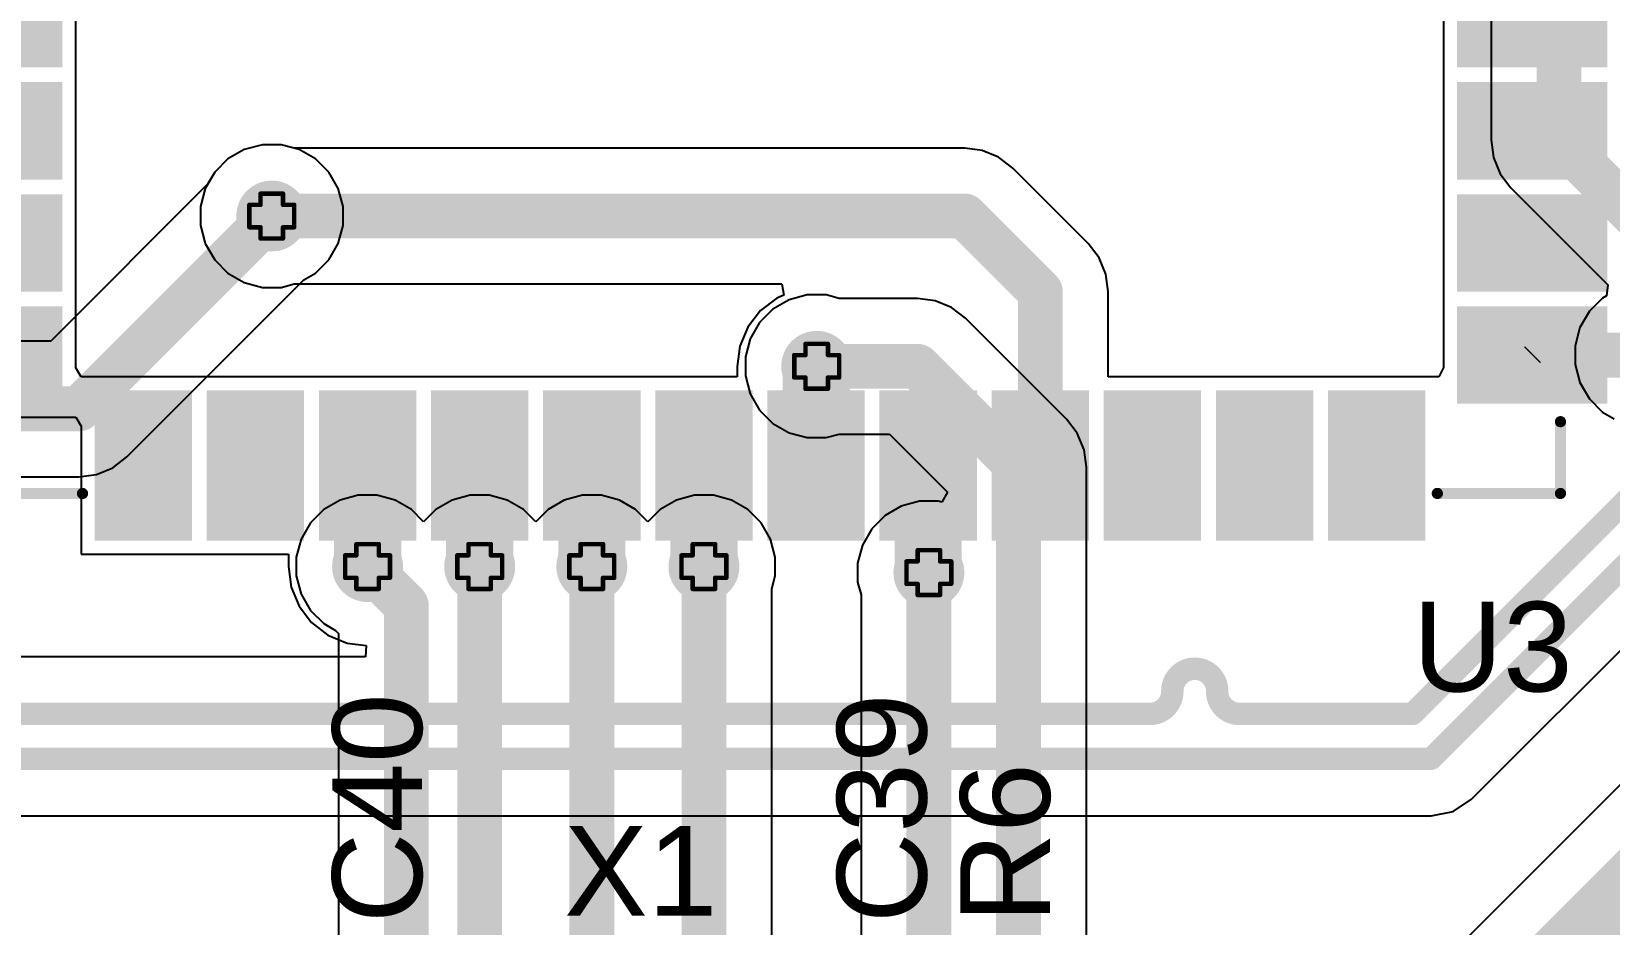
# Model space of a CAD drawing. Header units: millimetres. Extents: x -2.4 to 8.6, y -1 to 5.2.
# Drawn here: x 0.581 to 1.285, y 0.971 to 1.369 of the extents above; entities that cross this region are included whole.
import ezdxf

# ---------------------------------------------------------------- set-up
doc = ezdxf.new("R2010")
doc.units = ezdxf.units.MM
doc.header["$MEASUREMENT"] = 0
for name, color, linetype in [('BottomLayer', 5, 'Continuous'), ('BottomSolder', 6, 'Continuous'), ('DrillDrawing', 1, 'Continuous'), ('Mechanical2', 216, 'Continuous'), ('TopLayer', 1, 'Continuous'), ('TopOverlay', 2, 'Continuous'), ('TopPaste', 8, 'Continuous'), ('TopSolder', 216, 'Continuous'), ('ViaHoleLayer', 16, 'Continuous')]:
    doc.layers.add(name, color=color, linetype=linetype)
doc.styles.add('Arial', font='', dxfattribs={"height": 0.2})
doc.styles.get('Arial').set_extended_font_data('Arial')

# ---------------------------------------------------------------- blocks, each defined once
blk = doc.blocks.new('41_SMD_M______9')
at = {"layer": 'TopLayer'}
for points in [[(-0.37402, -0.13268), (-0.31496, -0.13268), (-0.31496, -0.16811), (-0.37402, -0.16811)], [(0.31496, -0.13268), (0.37402, -0.13268), (0.37402, -0.16811), (0.31496, -0.16811)], [(-0.37402, -0.18268), (-0.31496, -0.18268), (-0.31496, -0.21811), (-0.37402, -0.21811)], [(0.31496, -0.18268), (0.37402, -0.18268), (0.37402, -0.21811), (0.31496, -0.21811)], [(-0.37402, -0.23268), (-0.31496, -0.23268), (-0.31496, -0.26811), (-0.37402, -0.26811)], [(0.31496, -0.23268), (0.37402, -0.23268), (0.37402, -0.26811), (0.31496, -0.26811)], [(-0.37402, -0.28268), (-0.31496, -0.28268), (-0.31496, -0.31811), (-0.37402, -0.31811)], [(0.31496, -0.28268), (0.37402, -0.28268), (0.37402, -0.31811), (0.31496, -0.31811)], [(-0.29252, -0.37913), (-0.29252, -0.32008), (-0.25709, -0.32008), (-0.25709, -0.37913)], [(-0.24252, -0.37913), (-0.24252, -0.32008), (-0.20709, -0.32008), (-0.20709, -0.37913)], [(-0.19252, -0.37913), (-0.19252, -0.32008), (-0.15709, -0.32008), (-0.15709, -0.37913)], [(-0.14252, -0.37913), (-0.14252, -0.32008), (-0.10709, -0.32008), (-0.10709, -0.37913)], [(-0.09252, -0.37913), (-0.09252, -0.32008), (-0.05709, -0.32008), (-0.05709, -0.37913)], [(-0.04252, -0.37913), (-0.04252, -0.32008), (-0.00709, -0.32008), (-0.00709, -0.37913)], [(0.00748, -0.37913), (0.00748, -0.32008), (0.04291, -0.32008), (0.04291, -0.37913)], [(0.05748, -0.37913), (0.05748, -0.32008), (0.09291, -0.32008), (0.09291, -0.37913)], [(0.10748, -0.37913), (0.10748, -0.32008), (0.14291, -0.32008), (0.14291, -0.37913)], [(0.15748, -0.37913), (0.15748, -0.32008), (0.19291, -0.32008), (0.19291, -0.37913)], [(0.20748, -0.37913), (0.20748, -0.32008), (0.24291, -0.32008), (0.24291, -0.37913)], [(0.25748, -0.37913), (0.25748, -0.32008), (0.29291, -0.32008), (0.29291, -0.37913)]]:
    blk.add_hatch(color=1, dxfattribs=at).paths.add_polyline_path(points)
at = {"layer": 'TopPaste'}
for points in [[(-0.37402, -0.13268), (-0.31496, -0.13268), (-0.31496, -0.16811), (-0.37402, -0.16811)], [(0.31496, -0.13268), (0.37402, -0.13268), (0.37402, -0.16811), (0.31496, -0.16811)], [(-0.37402, -0.18268), (-0.31496, -0.18268), (-0.31496, -0.21811), (-0.37402, -0.21811)], [(0.31496, -0.18268), (0.37402, -0.18268), (0.37402, -0.21811), (0.31496, -0.21811)], [(-0.37402, -0.23268), (-0.31496, -0.23268), (-0.31496, -0.26811), (-0.37402, -0.26811)], [(0.31496, -0.23268), (0.37402, -0.23268), (0.37402, -0.26811), (0.31496, -0.26811)], [(-0.37402, -0.28268), (-0.31496, -0.28268), (-0.31496, -0.31811), (-0.37402, -0.31811)], [(0.31496, -0.28268), (0.37402, -0.28268), (0.37402, -0.31811), (0.31496, -0.31811)], [(-0.29252, -0.37913), (-0.29252, -0.32008), (-0.25709, -0.32008), (-0.25709, -0.37913)], [(-0.24252, -0.37913), (-0.24252, -0.32008), (-0.20709, -0.32008), (-0.20709, -0.37913)], [(-0.19252, -0.37913), (-0.19252, -0.32008), (-0.15709, -0.32008), (-0.15709, -0.37913)], [(-0.14252, -0.37913), (-0.14252, -0.32008), (-0.10709, -0.32008), (-0.10709, -0.37913)], [(-0.09252, -0.37913), (-0.09252, -0.32008), (-0.05709, -0.32008), (-0.05709, -0.37913)], [(-0.04252, -0.37913), (-0.04252, -0.32008), (-0.00709, -0.32008), (-0.00709, -0.37913)], [(0.00748, -0.37913), (0.00748, -0.32008), (0.04291, -0.32008), (0.04291, -0.37913)], [(0.05748, -0.37913), (0.05748, -0.32008), (0.09291, -0.32008), (0.09291, -0.37913)], [(0.10748, -0.37913), (0.10748, -0.32008), (0.14291, -0.32008), (0.14291, -0.37913)], [(0.15748, -0.37913), (0.15748, -0.32008), (0.19291, -0.32008), (0.19291, -0.37913)], [(0.20748, -0.37913), (0.20748, -0.32008), (0.24291, -0.32008), (0.24291, -0.37913)], [(0.25748, -0.37913), (0.25748, -0.32008), (0.29291, -0.32008), (0.29291, -0.37913)]]:
    blk.add_hatch(color=8, dxfattribs=at).paths.add_polyline_path(points)
at = {"layer": 'TopSolder'}
for points in [[(-0.37802, -0.12868), (-0.31096, -0.12868), (-0.31096, -0.17211), (-0.37802, -0.17211)], [(0.31096, -0.12868), (0.37802, -0.12868), (0.37802, -0.17211), (0.31096, -0.17211)], [(-0.37802, -0.17868), (-0.31096, -0.17868), (-0.31096, -0.22211), (-0.37802, -0.22211)], [(0.31096, -0.17868), (0.37802, -0.17868), (0.37802, -0.22211), (0.31096, -0.22211)], [(-0.37802, -0.22868), (-0.31096, -0.22868), (-0.31096, -0.27211), (-0.37802, -0.27211)], [(0.31096, -0.22868), (0.37802, -0.22868), (0.37802, -0.27211), (0.31096, -0.27211)], [(-0.37802, -0.27868), (-0.31096, -0.27868), (-0.31096, -0.32211), (-0.37802, -0.32211)], [(0.31096, -0.27868), (0.37802, -0.27868), (0.37802, -0.32211), (0.31096, -0.32211)], [(-0.29652, -0.38313), (-0.29652, -0.31608), (-0.25309, -0.31608), (-0.25309, -0.38313)], [(-0.24652, -0.38313), (-0.24652, -0.31608), (-0.20309, -0.31608), (-0.20309, -0.38313)], [(-0.19652, -0.38313), (-0.19652, -0.31608), (-0.15309, -0.31608), (-0.15309, -0.38313)], [(-0.14652, -0.38313), (-0.14652, -0.31608), (-0.10309, -0.31608), (-0.10309, -0.38313)], [(-0.09652, -0.38313), (-0.09652, -0.31608), (-0.05309, -0.31608), (-0.05309, -0.38313)], [(-0.04652, -0.38313), (-0.04652, -0.31608), (-0.00309, -0.31608), (-0.00309, -0.38313)], [(0.00348, -0.38313), (0.00348, -0.31608), (0.04691, -0.31608), (0.04691, -0.38313)], [(0.05348, -0.38313), (0.05348, -0.31608), (0.09691, -0.31608), (0.09691, -0.38313)], [(0.10348, -0.38313), (0.10348, -0.31608), (0.14691, -0.31608), (0.14691, -0.38313)], [(0.15348, -0.38313), (0.15348, -0.31608), (0.19691, -0.31608), (0.19691, -0.38313)], [(0.20348, -0.38313), (0.20348, -0.31608), (0.24691, -0.31608), (0.24691, -0.38313)], [(0.25348, -0.38313), (0.25348, -0.31608), (0.29691, -0.31608), (0.29691, -0.38313)]]:
    blk.add_hatch(color=216, dxfattribs=at).paths.add_polyline_path(points)
at = {"layer": 'TopOverlay', "const_width": 0.005}
for points in [[(0.35716, -0.36208), (0.35716, -0.33008)], [(-0.35684, -0.36208), (-0.30192, -0.36208)], [(0.30224, -0.36208), (0.35716, -0.36208)]]:
    blk.add_lwpolyline(points, dxfattribs=at)
at = {"layer": 'TopOverlay', "const_width": 0.0025}
for points in [[(0.35591, -0.33008, 1), (0.35841, -0.33008, 1)], [(-0.30317, -0.36208, 1), (-0.30067, -0.36208, 1)], [(0.30099, -0.36208, 1), (0.30349, -0.36208, 1)], [(0.35591, -0.36208, 1), (0.35841, -0.36208, 1)], [(0.35591, -0.36208, 1), (0.35841, -0.36208, 1)]]:
    blk.add_lwpolyline(points, format="xyb", close=True, dxfattribs=at)

msp = doc.modelspace()

# ---------------------------------------------------------------- hatches: boundary and pattern name
at = {"layer": 'BottomLayer'}
h = msp.add_hatch(color=5, dxfattribs=at)
edge = h.paths.add_edge_path()
edge.add_arc((0.688, 1.287), 0.01181, 0, 360)
h = msp.add_hatch(color=5, dxfattribs=at)
edge = h.paths.add_edge_path()
edge.add_arc((0.931, 1.22), 0.01181, 0, 360)
h = msp.add_hatch(color=5, dxfattribs=at)
edge = h.paths.add_edge_path()
edge.add_arc((0.73071, 1.13071), 0.01181, 0, 360)
h = msp.add_hatch(color=5, dxfattribs=at)
edge = h.paths.add_edge_path()
edge.add_arc((0.78071, 1.13071), 0.01181, 0, 360)
h = msp.add_hatch(color=5, dxfattribs=at)
edge = h.paths.add_edge_path()
edge.add_arc((0.83071, 1.13071), 0.01181, 0, 360)
h = msp.add_hatch(color=5, dxfattribs=at)
edge = h.paths.add_edge_path()
edge.add_arc((0.88071, 1.13071), 0.01181, 0, 360)
h = msp.add_hatch(color=5, dxfattribs=at)
edge = h.paths.add_edge_path()
edge.add_arc((0.98101, 1.12801), 0.01181, 0, 360)
at = {"layer": 'BottomSolder'}
h = msp.add_hatch(color=6, dxfattribs=at)
edge = h.paths.add_edge_path()
edge.add_arc((0.688, 1.287), 0.01581, 0, 360)
h = msp.add_hatch(color=6, dxfattribs=at)
edge = h.paths.add_edge_path()
edge.add_arc((0.931, 1.22), 0.01581, 0, 360)
h = msp.add_hatch(color=6, dxfattribs=at)
edge = h.paths.add_edge_path()
edge.add_arc((0.73071, 1.13071), 0.01581, 0, 360)
h = msp.add_hatch(color=6, dxfattribs=at)
edge = h.paths.add_edge_path()
edge.add_arc((0.78071, 1.13071), 0.01581, 0, 360)
h = msp.add_hatch(color=6, dxfattribs=at)
edge = h.paths.add_edge_path()
edge.add_arc((0.83071, 1.13071), 0.01581, 0, 360)
h = msp.add_hatch(color=6, dxfattribs=at)
edge = h.paths.add_edge_path()
edge.add_arc((0.88071, 1.13071), 0.01581, 0, 360)
h = msp.add_hatch(color=6, dxfattribs=at)
edge = h.paths.add_edge_path()
edge.add_arc((0.98101, 1.12801), 0.01581, 0, 360)
at = {"layer": 'TopLayer'}
h = msp.add_hatch(color=1, dxfattribs=at)
edge = h.paths.add_edge_path()
edge.add_arc((0.688, 1.287), 0.01181, 0, 360)
h = msp.add_hatch(color=1, dxfattribs=at)
edge = h.paths.add_edge_path()
edge.add_arc((0.931, 1.22), 0.01181, 0, 360)
h = msp.add_hatch(color=1, dxfattribs=at)
edge = h.paths.add_edge_path()
edge.add_arc((0.73071, 1.13071), 0.01181, 0, 360)
h = msp.add_hatch(color=1, dxfattribs=at)
edge = h.paths.add_edge_path()
edge.add_arc((0.78071, 1.13071), 0.01181, 0, 360)
h = msp.add_hatch(color=1, dxfattribs=at)
edge = h.paths.add_edge_path()
edge.add_arc((0.83071, 1.13071), 0.01181, 0, 360)
h = msp.add_hatch(color=1, dxfattribs=at)
edge = h.paths.add_edge_path()
edge.add_arc((0.88071, 1.13071), 0.01181, 0, 360)
h = msp.add_hatch(color=1, dxfattribs=at)
edge = h.paths.add_edge_path()
edge.add_arc((0.98101, 1.12801), 0.01181, 0, 360)
at = {"layer": 'TopSolder'}
h = msp.add_hatch(color=216, dxfattribs=at)
edge = h.paths.add_edge_path()
edge.add_arc((0.688, 1.287), 0.01581, 0, 360)
h = msp.add_hatch(color=216, dxfattribs=at)
edge = h.paths.add_edge_path()
edge.add_arc((0.931, 1.22), 0.01581, 0, 360)
h = msp.add_hatch(color=216, dxfattribs=at)
edge = h.paths.add_edge_path()
edge.add_arc((0.73071, 1.13071), 0.01581, 0, 360)
h = msp.add_hatch(color=216, dxfattribs=at)
edge = h.paths.add_edge_path()
edge.add_arc((0.78071, 1.13071), 0.01581, 0, 360)
h = msp.add_hatch(color=216, dxfattribs=at)
edge = h.paths.add_edge_path()
edge.add_arc((0.83071, 1.13071), 0.01581, 0, 360)
h = msp.add_hatch(color=216, dxfattribs=at)
edge = h.paths.add_edge_path()
edge.add_arc((0.88071, 1.13071), 0.01581, 0, 360)
h = msp.add_hatch(color=216, dxfattribs=at)
edge = h.paths.add_edge_path()
edge.add_arc((0.98101, 1.12801), 0.01581, 0, 360)
at = {"layer": 'ViaHoleLayer'}
h = msp.add_hatch(color=16, dxfattribs=at)
edge = h.paths.add_edge_path()
edge.add_arc((0.688, 1.287), 0.00591, 0, 360)
h = msp.add_hatch(color=16, dxfattribs=at)
edge = h.paths.add_edge_path()
edge.add_arc((0.931, 1.22), 0.00591, 0, 360)
h = msp.add_hatch(color=16, dxfattribs=at)
edge = h.paths.add_edge_path()
edge.add_arc((0.73071, 1.13071), 0.00591, 0, 360)
h = msp.add_hatch(color=16, dxfattribs=at)
edge = h.paths.add_edge_path()
edge.add_arc((0.78071, 1.13071), 0.00591, 0, 360)
h = msp.add_hatch(color=16, dxfattribs=at)
edge = h.paths.add_edge_path()
edge.add_arc((0.83071, 1.13071), 0.00591, 0, 360)
h = msp.add_hatch(color=16, dxfattribs=at)
edge = h.paths.add_edge_path()
edge.add_arc((0.88071, 1.13071), 0.00591, 0, 360)
h = msp.add_hatch(color=16, dxfattribs=at)
edge = h.paths.add_edge_path()
edge.add_arc((0.98101, 1.12801), 0.00591, 0, 360)

# ---------------------------------------------------------------- linework, layer by layer
at = {"layer": 'BottomLayer'}
for p, q in [((1.23174, 1.66847), (1.23174, 1.321)), ((0.67572, 1.31664), (0.66847, 1.31246)), ((0.68381, 1.31881), (0.67572, 1.31664)), ((0.69219, 1.31881), (0.68381, 1.31881)), ((0.70028, 1.31664), (0.69219, 1.31881)), ((0.70753, 1.31246), (0.70028, 1.31664)), ((1.23174, 1.321), (1.23277, 1.31317)), ((0.66847, 1.31246), (0.66254, 1.30653)), ((0.71346, 1.30653), (0.70753, 1.31246)), ((1.23277, 1.31317), (1.23579, 1.30587)), ((0.66254, 1.30653), (0.65955, 1.30134)), ((0.71764, 1.29928), (0.71346, 1.30653)), ((1.23579, 1.30587), (1.2406, 1.2996)), ((0.65955, 1.30134), (0.58947, 1.23126)), ((0.71981, 1.29119), (0.71764, 1.29928)), ((1.2406, 1.2996), (1.28382, 1.25639)), ((0.71981, 1.28281), (0.71981, 1.29119)), ((0.71764, 1.27472), (0.71981, 1.28281)), ((0.71346, 1.26747), (0.71764, 1.27472)), ((0.70753, 1.26154), (0.71346, 1.26747)), ((0.70234, 1.25855), (0.70753, 1.26154)), ((0.6234, 1.1796), (0.70234, 1.25855)), ((1.28382, 1.25639), (1.28316, 1.25143)), ((0.91147, 1.24546), (0.90554, 1.23953)), ((0.91872, 1.24964), (0.91147, 1.24546)), ((0.92681, 1.25181), (0.91872, 1.24964)), ((0.93519, 1.25181), (0.92681, 1.25181)), ((0.94098, 1.25026), (0.93519, 1.25181)), ((0.976, 1.25026), (0.94098, 1.25026)), ((0.98383, 1.24923), (0.976, 1.25026)), ((0.99113, 1.24621), (0.98383, 1.24923)), ((0.9974, 1.2414), (0.99113, 1.24621)), ((1.28147, 1.25046), (1.27554, 1.24453)), ((1.28316, 1.25143), (1.28147, 1.25046)), ((0.90554, 1.23953), (0.90136, 1.23228)), ((1.0424, 1.1964), (0.9974, 1.2414)), ((1.27554, 1.24453), (1.27136, 1.23728)), ((0.90136, 1.23228), (0.89919, 1.22419)), ((1.27136, 1.23728), (1.26919, 1.22919)), ((0.58947, 1.23126), (0.51461, 1.23126)), ((1.26919, 1.22919), (1.26919, 1.22081)), ((0.89919, 1.22419), (0.89919, 1.21581)), ((1.26919, 1.22081), (1.27136, 1.21272)), ((0.89919, 1.21581), (0.90136, 1.20772)), ((1.27136, 1.21272), (1.27554, 1.20547)), ((0.90136, 1.20772), (0.90554, 1.20047)), ((1.27554, 1.20547), (1.28147, 1.19954)), ((0.90554, 1.20047), (0.91147, 1.19454)), ((1.0472, 1.19013), (1.0424, 1.1964)), ((1.28147, 1.19954), (1.28666, 1.19655)), ((0.91147, 1.19454), (0.91872, 1.19036)), ((0.91872, 1.19036), (0.92681, 1.18819)), ((0.93519, 1.18819), (0.94098, 1.18974)), ((0.94098, 1.18974), (0.96347, 1.18974)), ((0.96347, 1.18974), (0.98932, 1.16389)), ((1.05023, 1.18283), (1.0472, 1.19013)), ((0.92681, 1.18819), (0.93519, 1.18819)), ((1.05126, 1.175), (1.05023, 1.18283)), ((0.61713, 1.1748), (0.6234, 1.1796)), ((0.37153, 1.17074), (0.602, 1.17074)), ((0.602, 1.17074), (0.60983, 1.17177)), ((0.60983, 1.17177), (0.61713, 1.1748)), ((1.05126, 0.91311), (1.05126, 1.175)), ((0.72652, 1.16252), (0.71843, 1.16035)), ((0.7349, 1.16252), (0.72652, 1.16252)), ((0.74299, 1.16035), (0.7349, 1.16252)), ((0.77652, 1.16252), (0.76843, 1.16035)), ((0.7849, 1.16252), (0.77652, 1.16252)), ((0.79299, 1.16035), (0.7849, 1.16252)), ((0.82652, 1.16252), (0.81843, 1.16035)), ((0.8349, 1.16252), (0.82652, 1.16252)), ((0.84299, 1.16035), (0.8349, 1.16252)), ((0.87652, 1.16252), (0.86843, 1.16035)), ((0.8849, 1.16252), (0.87652, 1.16252)), ((0.89299, 1.16035), (0.8849, 1.16252)), ((0.98932, 1.16389), (0.98673, 1.15941)), ((0.71118, 1.15616), (0.70525, 1.15024)), ((0.71843, 1.16035), (0.71118, 1.15616)), ((0.75024, 1.15616), (0.74299, 1.16035)), ((0.75571, 1.1507), (0.75024, 1.15616)), ((0.76118, 1.15616), (0.75571, 1.1507)), ((0.76843, 1.16035), (0.76118, 1.15616)), ((0.80024, 1.15616), (0.79299, 1.16035)), ((0.80571, 1.1507), (0.80024, 1.15616)), ((0.81118, 1.15616), (0.80571, 1.1507)), ((0.81843, 1.16035), (0.81118, 1.15616)), ((0.85024, 1.15616), (0.84299, 1.16035)), ((0.85571, 1.1507), (0.85024, 1.15616)), ((0.86118, 1.15616), (0.85571, 1.1507)), ((0.86843, 1.16035), (0.86118, 1.15616)), ((0.90024, 1.15616), (0.89299, 1.16035)), ((0.90616, 1.15024), (0.90024, 1.15616)), ((0.96873, 1.15765), (0.96147, 1.15346)), ((0.97682, 1.15982), (0.96873, 1.15765)), ((0.98519, 1.15982), (0.97682, 1.15982)), ((0.98673, 1.15941), (0.98519, 1.15982)), ((0.70525, 1.15024), (0.70107, 1.14299)), ((0.91035, 1.14299), (0.90616, 1.15024)), ((0.95555, 1.14754), (0.95136, 1.14028)), ((0.96147, 1.15346), (0.95555, 1.14754)), ((0.70107, 1.14299), (0.6989, 1.1349)), ((0.91252, 1.1349), (0.91035, 1.14299)), ((0.95136, 1.14028), (0.9492, 1.13219)), ((0.6989, 1.1349), (0.6989, 1.12652)), ((0.91252, 1.12652), (0.91252, 1.1349)), ((0.6989, 1.12652), (0.70107, 1.11843)), ((0.91097, 1.12073), (0.91252, 1.12652)), ((0.9492, 1.13219), (0.9492, 1.12382)), ((0.91097, 0.89418), (0.91097, 1.12073)), ((0.9492, 1.12382), (0.95075, 1.11803)), ((0.70107, 1.11843), (0.70525, 1.11118)), ((0.95075, 1.11803), (0.95075, 0.89187)), ((0.70525, 1.11118), (0.71118, 1.10525)), ((0.71118, 1.10525), (0.71637, 1.10226)), ((0.71637, 1.10226), (0.71774, 1.10088)), ((0.71774, 1.10088), (0.71774, 0.87011))]:
    msp.add_line(p, q, dxfattribs=at)
at = {"layer": 'BottomLayer', "const_width": 0.02}
for points in [[(1.262, 1.321), (1.262, 1.681)], [(1.262, 1.321), (1.683, 0.9)], [(0.602, 1.201), (0.688, 1.287)], [(0.931, 1.22), (0.976, 1.22)], [(0.976, 1.22), (1.021, 1.175)], [(0.359, 1.201), (0.602, 1.201)], [(1.021, 0.681), (1.021, 1.175)], [(0.73071, 1.13071), (0.748, 1.11342)], [(0.83071, 0.71429), (0.83071, 1.13071)], [(0.88071, 0.81882), (0.88071, 1.13071)], [(0.78071, 0.60929), (0.78071, 1.12973)], [(0.98101, 0.6878), (0.98101, 1.12801)], [(0.748, 0.583), (0.748, 1.11342)]]:
    msp.add_lwpolyline(points, dxfattribs=at)
at = {"layer": 'BottomLayer', "const_width": 0.01}
for points in [[(1.257, 1.321, 1), (1.267, 1.321, 1)], [(1.257, 1.321, 1), (1.267, 1.321, 1)], [(0.683, 1.287, 1), (0.693, 1.287, 1)], [(0.926, 1.22, 1), (0.936, 1.22, 1)], [(0.971, 1.22, 1), (0.981, 1.22, 1)], [(0.971, 1.22, 1), (0.981, 1.22, 1)], [(0.597, 1.201, 1), (0.607, 1.201, 1)], [(0.597, 1.201, 1), (0.607, 1.201, 1)], [(1.016, 1.175, 1), (1.026, 1.175, 1)], [(1.016, 1.175, 1), (1.026, 1.175, 1)], [(0.72571, 1.13071, 1), (0.73571, 1.13071, 1)], [(0.82571, 1.13071, 1), (0.83571, 1.13071, 1)], [(0.87571, 1.13071, 1), (0.88571, 1.13071, 1)], [(0.77571, 1.12973, 1), (0.78571, 1.12973, 1)], [(0.97601, 1.12801, 1), (0.98601, 1.12801, 1)], [(0.743, 1.11342, 1), (0.753, 1.11342, 1)], [(0.743, 1.11342, 1), (0.753, 1.11342, 1)]]:
    msp.add_lwpolyline(points, format="xyb", close=True, dxfattribs=at)
at = {"layer": 'DrillDrawing', "const_width": 0.002}
for points in [[(0.683, 1.292), (0.683, 1.297)], [(0.683, 1.297), (0.693, 1.297)], [(0.693, 1.292), (0.693, 1.297)], [(0.678, 1.282), (0.678, 1.292)], [(0.678, 1.292), (0.683, 1.292)], [(0.693, 1.292), (0.698, 1.292)], [(0.698, 1.282), (0.698, 1.292)], [(0.678, 1.282), (0.683, 1.282)], [(0.683, 1.277), (0.683, 1.282)], [(0.693, 1.282), (0.698, 1.282)], [(0.693, 1.277), (0.693, 1.282)], [(0.683, 1.277), (0.693, 1.277)], [(0.921, 1.215), (0.921, 1.225)], [(0.921, 1.225), (0.926, 1.225)], [(0.926, 1.225), (0.926, 1.23)], [(0.926, 1.23), (0.936, 1.23)], [(0.936, 1.225), (0.936, 1.23)], [(0.936, 1.225), (0.941, 1.225)], [(0.941, 1.215), (0.941, 1.225)], [(0.921, 1.215), (0.926, 1.215)], [(0.926, 1.21), (0.926, 1.215)], [(0.926, 1.21), (0.936, 1.21)], [(0.936, 1.215), (0.941, 1.215)], [(0.936, 1.21), (0.936, 1.215)], [(0.72571, 1.13571), (0.72571, 1.14071)], [(0.72571, 1.14071), (0.73571, 1.14071)], [(0.73571, 1.13571), (0.73571, 1.14071)], [(0.77571, 1.13571), (0.77571, 1.14071)], [(0.77571, 1.14071), (0.78571, 1.14071)], [(0.78571, 1.13571), (0.78571, 1.14071)], [(0.82571, 1.13571), (0.82571, 1.14071)], [(0.82571, 1.14071), (0.83571, 1.14071)], [(0.83571, 1.13571), (0.83571, 1.14071)], [(0.87571, 1.13571), (0.87571, 1.14071)], [(0.87571, 1.14071), (0.88571, 1.14071)], [(0.88571, 1.13571), (0.88571, 1.14071)], [(0.72071, 1.12571), (0.72071, 1.13571)], [(0.72071, 1.13571), (0.72571, 1.13571)], [(0.73571, 1.13571), (0.74071, 1.13571)], [(0.74071, 1.12571), (0.74071, 1.13571)], [(0.77071, 1.12571), (0.77071, 1.13571)], [(0.77071, 1.13571), (0.77571, 1.13571)], [(0.78571, 1.13571), (0.79071, 1.13571)], [(0.79071, 1.12571), (0.79071, 1.13571)], [(0.82071, 1.12571), (0.82071, 1.13571)], [(0.82071, 1.13571), (0.82571, 1.13571)], [(0.83571, 1.13571), (0.84071, 1.13571)], [(0.84071, 1.12571), (0.84071, 1.13571)], [(0.87071, 1.12571), (0.87071, 1.13571)], [(0.87071, 1.13571), (0.87571, 1.13571)], [(0.88571, 1.13571), (0.89071, 1.13571)], [(0.89071, 1.12571), (0.89071, 1.13571)], [(0.97101, 1.12301), (0.97101, 1.13301)], [(0.97101, 1.13301), (0.97601, 1.13301)], [(0.97601, 1.13301), (0.97601, 1.13801)], [(0.97601, 1.13801), (0.98601, 1.13801)], [(0.98601, 1.13301), (0.98601, 1.13801)], [(0.98601, 1.13301), (0.99101, 1.13301)], [(0.99101, 1.12301), (0.99101, 1.13301)], [(0.72071, 1.12571), (0.72571, 1.12571)], [(0.72571, 1.12071), (0.72571, 1.12571)], [(0.73571, 1.12571), (0.74071, 1.12571)], [(0.73571, 1.12071), (0.73571, 1.12571)], [(0.77071, 1.12571), (0.77571, 1.12571)], [(0.77571, 1.12071), (0.77571, 1.12571)], [(0.78571, 1.12571), (0.79071, 1.12571)], [(0.78571, 1.12071), (0.78571, 1.12571)], [(0.82071, 1.12571), (0.82571, 1.12571)], [(0.82571, 1.12071), (0.82571, 1.12571)], [(0.83571, 1.12571), (0.84071, 1.12571)], [(0.83571, 1.12071), (0.83571, 1.12571)], [(0.87071, 1.12571), (0.87571, 1.12571)], [(0.87571, 1.12071), (0.87571, 1.12571)], [(0.88571, 1.12571), (0.89071, 1.12571)], [(0.88571, 1.12071), (0.88571, 1.12571)], [(0.72571, 1.12071), (0.73571, 1.12071)], [(0.77571, 1.12071), (0.78571, 1.12071)], [(0.82571, 1.12071), (0.83571, 1.12071)], [(0.87571, 1.12071), (0.88571, 1.12071)], [(0.97101, 1.12301), (0.97601, 1.12301)], [(0.97601, 1.11801), (0.97601, 1.12301)], [(0.97601, 1.11801), (0.98601, 1.11801)], [(0.98601, 1.12301), (0.99101, 1.12301)], [(0.98601, 1.11801), (0.98601, 1.12301)]]:
    msp.add_lwpolyline(points, dxfattribs=at)
at = {"layer": 'DrillDrawing', "const_width": 0.001}
for points in [[(0.6825, 1.297, 1), (0.6835, 1.297, 1)], [(0.6825, 1.297, 1), (0.6835, 1.297, 1)], [(0.6925, 1.297, 1), (0.6935, 1.297, 1)], [(0.6925, 1.297, 1), (0.6935, 1.297, 1)], [(0.6775, 1.292, 1), (0.6785, 1.292, 1)], [(0.6775, 1.292, 1), (0.6785, 1.292, 1)], [(0.6825, 1.292, 1), (0.6835, 1.292, 1)], [(0.6825, 1.292, 1), (0.6835, 1.292, 1)], [(0.6925, 1.292, 1), (0.6935, 1.292, 1)], [(0.6925, 1.292, 1), (0.6935, 1.292, 1)], [(0.6975, 1.292, 1), (0.6985, 1.292, 1)], [(0.6975, 1.292, 1), (0.6985, 1.292, 1)], [(0.6775, 1.282, 1), (0.6785, 1.282, 1)], [(0.6775, 1.282, 1), (0.6785, 1.282, 1)], [(0.6825, 1.282, 1), (0.6835, 1.282, 1)], [(0.6825, 1.282, 1), (0.6835, 1.282, 1)], [(0.6925, 1.282, 1), (0.6935, 1.282, 1)], [(0.6925, 1.282, 1), (0.6935, 1.282, 1)], [(0.6975, 1.282, 1), (0.6985, 1.282, 1)], [(0.6975, 1.282, 1), (0.6985, 1.282, 1)], [(0.6825, 1.277, 1), (0.6835, 1.277, 1)], [(0.6825, 1.277, 1), (0.6835, 1.277, 1)], [(0.6925, 1.277, 1), (0.6935, 1.277, 1)], [(0.6925, 1.277, 1), (0.6935, 1.277, 1)], [(0.9205, 1.225, 1), (0.9215, 1.225, 1)], [(0.9205, 1.225, 1), (0.9215, 1.225, 1)], [(0.9255, 1.23, 1), (0.9265, 1.23, 1)], [(0.9255, 1.23, 1), (0.9265, 1.23, 1)], [(0.9255, 1.225, 1), (0.9265, 1.225, 1)], [(0.9255, 1.225, 1), (0.9265, 1.225, 1)], [(0.9355, 1.23, 1), (0.9365, 1.23, 1)], [(0.9355, 1.23, 1), (0.9365, 1.23, 1)], [(0.9355, 1.225, 1), (0.9365, 1.225, 1)], [(0.9355, 1.225, 1), (0.9365, 1.225, 1)], [(0.9405, 1.225, 1), (0.9415, 1.225, 1)], [(0.9405, 1.225, 1), (0.9415, 1.225, 1)], [(0.9205, 1.215, 1), (0.9215, 1.215, 1)], [(0.9205, 1.215, 1), (0.9215, 1.215, 1)], [(0.9255, 1.215, 1), (0.9265, 1.215, 1)], [(0.9255, 1.215, 1), (0.9265, 1.215, 1)], [(0.9255, 1.21, 1), (0.9265, 1.21, 1)], [(0.9255, 1.21, 1), (0.9265, 1.21, 1)], [(0.9355, 1.215, 1), (0.9365, 1.215, 1)], [(0.9355, 1.215, 1), (0.9365, 1.215, 1)], [(0.9355, 1.21, 1), (0.9365, 1.21, 1)], [(0.9355, 1.21, 1), (0.9365, 1.21, 1)], [(0.9405, 1.215, 1), (0.9415, 1.215, 1)], [(0.9405, 1.215, 1), (0.9415, 1.215, 1)], [(0.72521, 1.14071, 1), (0.72621, 1.14071, 1)], [(0.72521, 1.14071, 1), (0.72621, 1.14071, 1)], [(0.73521, 1.14071, 1), (0.73621, 1.14071, 1)], [(0.73521, 1.14071, 1), (0.73621, 1.14071, 1)], [(0.77521, 1.14071, 1), (0.77621, 1.14071, 1)], [(0.77521, 1.14071, 1), (0.77621, 1.14071, 1)], [(0.78521, 1.14071, 1), (0.78621, 1.14071, 1)], [(0.78521, 1.14071, 1), (0.78621, 1.14071, 1)], [(0.82521, 1.14071, 1), (0.82621, 1.14071, 1)], [(0.82521, 1.14071, 1), (0.82621, 1.14071, 1)], [(0.83521, 1.14071, 1), (0.83621, 1.14071, 1)], [(0.83521, 1.14071, 1), (0.83621, 1.14071, 1)], [(0.87521, 1.14071, 1), (0.87621, 1.14071, 1)], [(0.87521, 1.14071, 1), (0.87621, 1.14071, 1)], [(0.88521, 1.14071, 1), (0.88621, 1.14071, 1)], [(0.88521, 1.14071, 1), (0.88621, 1.14071, 1)], [(0.72021, 1.13571, 1), (0.72121, 1.13571, 1)], [(0.72021, 1.13571, 1), (0.72121, 1.13571, 1)], [(0.72521, 1.13571, 1), (0.72621, 1.13571, 1)], [(0.72521, 1.13571, 1), (0.72621, 1.13571, 1)], [(0.73521, 1.13571, 1), (0.73621, 1.13571, 1)], [(0.73521, 1.13571, 1), (0.73621, 1.13571, 1)], [(0.74021, 1.13571, 1), (0.74121, 1.13571, 1)], [(0.74021, 1.13571, 1), (0.74121, 1.13571, 1)], [(0.77021, 1.13571, 1), (0.77121, 1.13571, 1)], [(0.77021, 1.13571, 1), (0.77121, 1.13571, 1)], [(0.77521, 1.13571, 1), (0.77621, 1.13571, 1)], [(0.77521, 1.13571, 1), (0.77621, 1.13571, 1)], [(0.78521, 1.13571, 1), (0.78621, 1.13571, 1)], [(0.78521, 1.13571, 1), (0.78621, 1.13571, 1)], [(0.79021, 1.13571, 1), (0.79121, 1.13571, 1)], [(0.79021, 1.13571, 1), (0.79121, 1.13571, 1)], [(0.82021, 1.13571, 1), (0.82121, 1.13571, 1)], [(0.82021, 1.13571, 1), (0.82121, 1.13571, 1)], [(0.82521, 1.13571, 1), (0.82621, 1.13571, 1)], [(0.82521, 1.13571, 1), (0.82621, 1.13571, 1)], [(0.83521, 1.13571, 1), (0.83621, 1.13571, 1)], [(0.83521, 1.13571, 1), (0.83621, 1.13571, 1)], [(0.84021, 1.13571, 1), (0.84121, 1.13571, 1)], [(0.84021, 1.13571, 1), (0.84121, 1.13571, 1)], [(0.87021, 1.13571, 1), (0.87121, 1.13571, 1)], [(0.87021, 1.13571, 1), (0.87121, 1.13571, 1)], [(0.87521, 1.13571, 1), (0.87621, 1.13571, 1)], [(0.87521, 1.13571, 1), (0.87621, 1.13571, 1)], [(0.88521, 1.13571, 1), (0.88621, 1.13571, 1)], [(0.88521, 1.13571, 1), (0.88621, 1.13571, 1)], [(0.89021, 1.13571, 1), (0.89121, 1.13571, 1)], [(0.89021, 1.13571, 1), (0.89121, 1.13571, 1)], [(0.97051, 1.13301, 1), (0.97151, 1.13301, 1)], [(0.97051, 1.13301, 1), (0.97151, 1.13301, 1)], [(0.97551, 1.13801, 1), (0.97651, 1.13801, 1)], [(0.97551, 1.13801, 1), (0.97651, 1.13801, 1)], [(0.97551, 1.13301, 1), (0.97651, 1.13301, 1)], [(0.97551, 1.13301, 1), (0.97651, 1.13301, 1)], [(0.98551, 1.13801, 1), (0.98651, 1.13801, 1)], [(0.98551, 1.13801, 1), (0.98651, 1.13801, 1)], [(0.98551, 1.13301, 1), (0.98651, 1.13301, 1)], [(0.98551, 1.13301, 1), (0.98651, 1.13301, 1)], [(0.99051, 1.13301, 1), (0.99151, 1.13301, 1)], [(0.99051, 1.13301, 1), (0.99151, 1.13301, 1)], [(0.72021, 1.12571, 1), (0.72121, 1.12571, 1)], [(0.72021, 1.12571, 1), (0.72121, 1.12571, 1)], [(0.72521, 1.12571, 1), (0.72621, 1.12571, 1)], [(0.72521, 1.12571, 1), (0.72621, 1.12571, 1)], [(0.73521, 1.12571, 1), (0.73621, 1.12571, 1)], [(0.73521, 1.12571, 1), (0.73621, 1.12571, 1)], [(0.74021, 1.12571, 1), (0.74121, 1.12571, 1)], [(0.74021, 1.12571, 1), (0.74121, 1.12571, 1)], [(0.77021, 1.12571, 1), (0.77121, 1.12571, 1)], [(0.77021, 1.12571, 1), (0.77121, 1.12571, 1)], [(0.77521, 1.12571, 1), (0.77621, 1.12571, 1)], [(0.77521, 1.12571, 1), (0.77621, 1.12571, 1)], [(0.78521, 1.12571, 1), (0.78621, 1.12571, 1)], [(0.78521, 1.12571, 1), (0.78621, 1.12571, 1)], [(0.79021, 1.12571, 1), (0.79121, 1.12571, 1)], [(0.79021, 1.12571, 1), (0.79121, 1.12571, 1)], [(0.82021, 1.12571, 1), (0.82121, 1.12571, 1)], [(0.82021, 1.12571, 1), (0.82121, 1.12571, 1)], [(0.82521, 1.12571, 1), (0.82621, 1.12571, 1)], [(0.82521, 1.12571, 1), (0.82621, 1.12571, 1)], [(0.83521, 1.12571, 1), (0.83621, 1.12571, 1)], [(0.83521, 1.12571, 1), (0.83621, 1.12571, 1)], [(0.84021, 1.12571, 1), (0.84121, 1.12571, 1)], [(0.84021, 1.12571, 1), (0.84121, 1.12571, 1)], [(0.87021, 1.12571, 1), (0.87121, 1.12571, 1)], [(0.87021, 1.12571, 1), (0.87121, 1.12571, 1)], [(0.87521, 1.12571, 1), (0.87621, 1.12571, 1)], [(0.87521, 1.12571, 1), (0.87621, 1.12571, 1)], [(0.88521, 1.12571, 1), (0.88621, 1.12571, 1)], [(0.88521, 1.12571, 1), (0.88621, 1.12571, 1)], [(0.89021, 1.12571, 1), (0.89121, 1.12571, 1)], [(0.89021, 1.12571, 1), (0.89121, 1.12571, 1)], [(0.72521, 1.12071, 1), (0.72621, 1.12071, 1)], [(0.72521, 1.12071, 1), (0.72621, 1.12071, 1)], [(0.73521, 1.12071, 1), (0.73621, 1.12071, 1)], [(0.73521, 1.12071, 1), (0.73621, 1.12071, 1)], [(0.77521, 1.12071, 1), (0.77621, 1.12071, 1)], [(0.77521, 1.12071, 1), (0.77621, 1.12071, 1)], [(0.78521, 1.12071, 1), (0.78621, 1.12071, 1)], [(0.78521, 1.12071, 1), (0.78621, 1.12071, 1)], [(0.82521, 1.12071, 1), (0.82621, 1.12071, 1)], [(0.82521, 1.12071, 1), (0.82621, 1.12071, 1)], [(0.83521, 1.12071, 1), (0.83621, 1.12071, 1)], [(0.83521, 1.12071, 1), (0.83621, 1.12071, 1)], [(0.87521, 1.12071, 1), (0.87621, 1.12071, 1)], [(0.87521, 1.12071, 1), (0.87621, 1.12071, 1)], [(0.88521, 1.12071, 1), (0.88621, 1.12071, 1)], [(0.88521, 1.12071, 1), (0.88621, 1.12071, 1)], [(0.97051, 1.12301, 1), (0.97151, 1.12301, 1)], [(0.97051, 1.12301, 1), (0.97151, 1.12301, 1)], [(0.97551, 1.12301, 1), (0.97651, 1.12301, 1)], [(0.97551, 1.12301, 1), (0.97651, 1.12301, 1)], [(0.97551, 1.11801, 1), (0.97651, 1.11801, 1)], [(0.97551, 1.11801, 1), (0.97651, 1.11801, 1)], [(0.98551, 1.12301, 1), (0.98651, 1.12301, 1)], [(0.98551, 1.12301, 1), (0.98651, 1.12301, 1)], [(0.98551, 1.11801, 1), (0.98651, 1.11801, 1)], [(0.98551, 1.11801, 1), (0.98651, 1.11801, 1)], [(0.99051, 1.12301, 1), (0.99151, 1.12301, 1)], [(0.99051, 1.12301, 1), (0.99151, 1.12301, 1)]]:
    msp.add_lwpolyline(points, format="xyb", close=True, dxfattribs=at)
at = {"layer": 'Mechanical2', "const_width": 0.01}
msp.add_lwpolyline([(1.33424, 2.13536, -6.230382), (0.47179, 2.13624)], format="xyb", dxfattribs=at)
at = {"layer": 'TopLayer'}
for p, q in [((0.60055, 1.34728), (0.60055, 1.39728)), ((1.21047, 1.39728), (1.21047, 1.34728)), ((0.60055, 1.29728), (0.60055, 1.34728)), ((1.21047, 1.34728), (1.21047, 1.29728)), ((0.67572, 1.31664), (0.66847, 1.31246)), ((0.68381, 1.31881), (0.67572, 1.31664)), ((0.69219, 1.31881), (0.68381, 1.31881)), ((0.69798, 1.31726), (0.69219, 1.31881)), ((0.997, 1.31726), (0.69798, 1.31726)), ((1.00483, 1.31623), (0.997, 1.31726)), ((1.01213, 1.3132), (1.00483, 1.31623)), ((0.66847, 1.31246), (0.66254, 1.30653)), ((1.0184, 1.3084), (1.01213, 1.3132)), ((0.66254, 1.30653), (0.65836, 1.29928)), ((1.05211, 1.27469), (1.0184, 1.3084)), ((0.60055, 1.24728), (0.60055, 1.29728)), ((0.65836, 1.29928), (0.65619, 1.29119)), ((1.21047, 1.29728), (1.21047, 1.24728)), ((0.65619, 1.29119), (0.65619, 1.28281)), ((0.65619, 1.28281), (0.65836, 1.27472)), ((0.65836, 1.27472), (0.66254, 1.26747)), ((1.05691, 1.26842), (1.05211, 1.27469)), ((0.66254, 1.26747), (0.66847, 1.26154)), ((1.05994, 1.26112), (1.05691, 1.26842)), ((0.66847, 1.26154), (0.67572, 1.25736)), ((1.06097, 1.25329), (1.05994, 1.26112)), ((0.67572, 1.25736), (0.68381, 1.25519)), ((0.68381, 1.25519), (0.69219, 1.25519)), ((0.69219, 1.25519), (0.69798, 1.25674)), ((0.69798, 1.25674), (0.91538, 1.25674)), ((0.91538, 1.25674), (0.91638, 1.25174)), ((1.06097, 1.21531), (1.06097, 1.25329)), ((0.60055, 1.2193), (0.60055, 1.24728)), ((0.9132, 1.25043), (0.90589, 1.24482)), ((0.91638, 1.25174), (0.9132, 1.25043)), ((1.21047, 1.24728), (1.21047, 1.21947)), ((0.90589, 1.24482), (0.90028, 1.23751)), ((0.90028, 1.23751), (0.89676, 1.22899)), ((0.89676, 1.22899), (0.89555, 1.21985)), ((0.60299, 1.21531), (0.60055, 1.2193)), ((0.89555, 1.21985), (0.89555, 1.21531)), ((1.21047, 1.21947), (1.20843, 1.21531)), ((0.60555, 1.21531), (0.60299, 1.21531)), ((0.89555, 1.21531), (0.60555, 1.21531)), ((1.20547, 1.21531), (1.06097, 1.21531)), ((1.20843, 1.21531), (1.20547, 1.21531)), ((0.5215, 1.19728), (0.59799, 1.19728)), ((0.59799, 1.19728), (0.60055, 1.19728)), ((0.60055, 1.19728), (0.60299, 1.19329)), ((0.60299, 1.19329), (0.60299, 1.13626)), ((1.22302, 1.02698), (1.37902, 1.18298)), ((0.60299, 1.13626), (0.69541, 1.13626)), ((0.69541, 1.13626), (0.69541, 1.13071)), ((0.69541, 1.13071), (0.69661, 1.12157)), ((0.69661, 1.12157), (0.70014, 1.11306)), ((0.70014, 1.11306), (0.70575, 1.10575)), ((1.36991, 1.11409), (1.1542, 0.89839)), ((0.70575, 1.10575), (0.71306, 1.10014)), ((0.71306, 1.10014), (0.72157, 1.09661)), ((0.72157, 1.09661), (0.73008, 1.09549)), ((0.73008, 1.09549), (0.72975, 1.09049)), ((0.72975, 1.09049), (0.55272, 1.09049)), ((1.205, 1.01951), (1.21475, 1.02145)), ((1.21475, 1.02145), (1.22302, 1.02698)), ((0.57156, 1.01951), (1.205, 1.01951))]:
    msp.add_line(p, q, dxfattribs=at)
for points, const_width in [([(0.688, 1.287), (0.997, 1.287)], 0.02), ([(0.997, 1.287), (1.03071, 1.25329)], 0.02), ([(1.03071, 1.17579), (1.03071, 1.25329)], 0.02), ([(0.93085, 1.17593), (0.93085, 1.21985)], 0.03), ([(1.25, 1.225), (1.301, 1.225)], 0.02), ([(0.93085, 1.21985), (0.931, 1.22)], 0.02), ([(1.25, 1.225), (1.25041, 1.22541)], 0.01), ([(1.19672, 1.065), (1.341, 1.20928)], 0.01), ([(1.205, 1.045), (1.361, 1.201)], 0.01), ([(0.73071, 1.13071), (0.73071, 1.17579)], 0.03), ([(0.78071, 1.13071), (0.78071, 1.17579)], 0.03), ([(0.83071, 1.13071), (0.83071, 1.17579)], 0.03), ([(0.88071, 1.13071), (0.88071, 1.17579)], 0.03), ([(0.98071, 1.1283), (0.98071, 1.17579)], 0.03), ([(0.93071, 1.17579), (0.93085, 1.17593)], 0.02), ([(1.174, 0.854), (1.402, 1.082)], 0.05), ([(1.08958, 1.075), (1.08958, 1.07517)], 0.01), ([(1.10958, 1.075), (1.10958, 1.07517)], 0.01), ([(0.55272, 1.065), (1.07458, 1.065)], 0.01), ([(1.07458, 1.065), (1.07958, 1.065)], 0.01), ([(1.11958, 1.065), (1.167, 1.065)], 0.01), ([(1.167, 1.065), (1.19672, 1.065)], 0.01), ([(0.561, 1.045), (1.205, 1.045)], 0.01)]:
    msp.add_lwpolyline(points, dxfattribs=dict(at, const_width=const_width))
for points, const_width in [([(0.683, 1.287, 1), (0.693, 1.287, 1)], 0.01), ([(0.992, 1.287, 1), (1.002, 1.287, 1)], 0.01), ([(0.992, 1.287, 1), (1.002, 1.287, 1)], 0.01), ([(1.02571, 1.25329, 1), (1.03571, 1.25329, 1)], 0.01), ([(1.02571, 1.25329, 1), (1.03571, 1.25329, 1)], 0.01), ([(0.92335, 1.21985, 1), (0.93835, 1.21985, 1)], 0.015), ([(1.245, 1.225, 1), (1.255, 1.225, 1)], 0.01), ([(0.92585, 1.21985, 1), (0.93585, 1.21985, 1)], 0.01), ([(0.926, 1.22, 1), (0.936, 1.22, 1)], 0.01), ([(1.2475, 1.225, 1), (1.2525, 1.225, 1)], 0.005), ([(1.24791, 1.22541, 1), (1.25291, 1.22541, 1)], 0.005), ([(0.72321, 1.17579, 1), (0.73821, 1.17579, 1)], 0.015), ([(0.77321, 1.17579, 1), (0.78821, 1.17579, 1)], 0.015), ([(0.82321, 1.17579, 1), (0.83821, 1.17579, 1)], 0.015), ([(0.87321, 1.17579, 1), (0.88821, 1.17579, 1)], 0.015), ([(0.92335, 1.17593, 1), (0.93835, 1.17593, 1)], 0.015), ([(0.97321, 1.17579, 1), (0.98821, 1.17579, 1)], 0.015), ([(0.92571, 1.17579, 1), (0.93571, 1.17579, 1)], 0.01), ([(0.92585, 1.17593, 1), (0.93585, 1.17593, 1)], 0.01), ([(1.02571, 1.17579, 1), (1.03571, 1.17579, 1)], 0.01), ([(0.72321, 1.13071, 1), (0.73821, 1.13071, 1)], 0.015), ([(0.77321, 1.13071, 1), (0.78821, 1.13071, 1)], 0.015), ([(0.82321, 1.13071, 1), (0.83821, 1.13071, 1)], 0.015), ([(0.87321, 1.13071, 1), (0.88821, 1.13071, 1)], 0.015), ([(0.97321, 1.1283, 1), (0.98821, 1.1283, 1)], 0.015), ([(1.08708, 1.07517, 1), (1.09208, 1.07517, 1)], 0.005), ([(1.08708, 1.07517, 1), (1.09208, 1.07517, 1)], 0.005), ([(1.08708, 1.075, 1), (1.09208, 1.075, 1)], 0.005), ([(1.08708, 1.075, 1), (1.09208, 1.075, 1)], 0.005), ([(1.10708, 1.07517, 1), (1.11208, 1.07517, 1)], 0.005), ([(1.10708, 1.07517, 1), (1.11208, 1.07517, 1)], 0.005), ([(1.10708, 1.075, 1), (1.11208, 1.075, 1)], 0.005), ([(1.10708, 1.075, 1), (1.11208, 1.075, 1)], 0.005), ([(1.07208, 1.065, 1), (1.07708, 1.065, 1)], 0.005), ([(1.07208, 1.065, 1), (1.07708, 1.065, 1)], 0.005), ([(1.07708, 1.065, 1), (1.08208, 1.065, 1)], 0.005), ([(1.07708, 1.065, 1), (1.08208, 1.065, 1)], 0.005), ([(1.11708, 1.065, 1), (1.12208, 1.065, 1)], 0.005), ([(1.11708, 1.065, 1), (1.12208, 1.065, 1)], 0.005), ([(1.1645, 1.065, 1), (1.1695, 1.065, 1)], 0.005), ([(1.1645, 1.065, 1), (1.1695, 1.065, 1)], 0.005), ([(1.19422, 1.065, 1), (1.19922, 1.065, 1)], 0.005), ([(1.19422, 1.065, 1), (1.19922, 1.065, 1)], 0.005), ([(1.2025, 1.045, 1), (1.2075, 1.045, 1)], 0.005), ([(1.2025, 1.045, 1), (1.2075, 1.045, 1)], 0.005)]:
    msp.add_lwpolyline(points, format="xyb", close=True, dxfattribs=dict(at, const_width=const_width))
at = {"layer": 'TopLayer', "const_width": 0.01}
for points in [[(1.08958, 1.07517, -1), (1.10958, 1.07517)], [(1.08958, 1.075, -0.414214), (1.07958, 1.065)], [(1.11958, 1.065, -0.414214), (1.10958, 1.075)]]:
    msp.add_lwpolyline(points, format="xyb", dxfattribs=at)

# ---------------------------------------------------------------- block references
msp.add_blockref('41_SMD_M______9', (0.90551, 1.52539))

# ---------------------------------------------------------------- texts
at = {"layer": 'TopOverlay', "style": 'Arial'}
for s, p in [('U3', (1.19668, 1.07501)), ('X1', (0.81834, 0.97501))]:
    msp.add_text(s, height=0.04, dxfattribs=at).set_placement(p)
for s, p in [('C40', (0.75499, 0.97168)), ('C39', (0.97999, 0.97168)), ('R6', (1.03499, 0.97168))]:
    msp.add_text(s, height=0.04, rotation=90, dxfattribs=at).set_placement(p)

doc.saveas('drawing.dxf')
